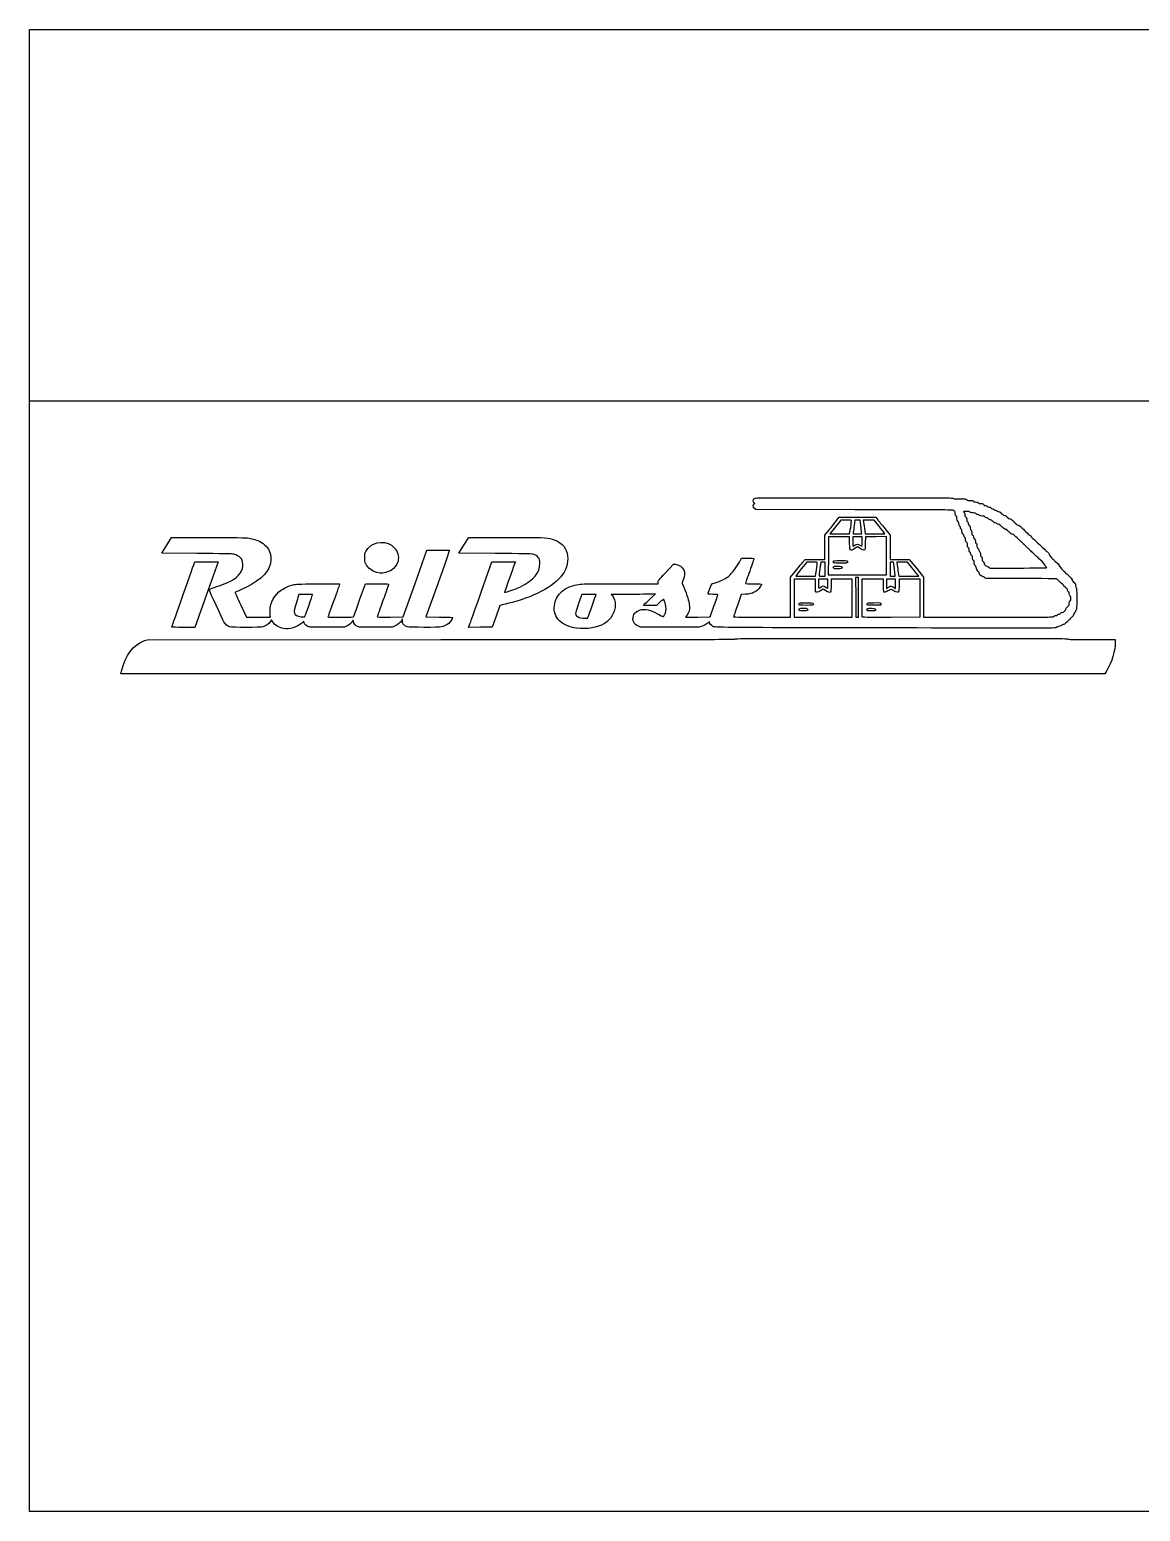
# Model space of a CAD drawing. Extents: x -1 to 1702, y -1 to 1135.
# Drawn here: x -1 to 850, y -1 to 1135 of the extents above; entities that cross this region are included whole.
import ezdxf

# ---------------------------------------------------------------- set-up
doc = ezdxf.new("R2010")
doc.units = 0
doc.layers.get('0').update_dxf_attribs({"linetype": 'CONTINUOUS'})

msp = doc.modelspace()

# ---------------------------------------------------------------- linework, layer by layer
at = {"color": 7}
for points in [[(-1.300459, 1135.300309), (1702.300343, 1135.300309), (1702.300343, -1.300509), (-1.300459, -1.300509)], [(-1.300459, 850.558845), (1702.300343, 850.558845), (1702.300343, -1.300506), (-1.300459, -1.300506)], [(631.561205, 739.943145)], [(264.867472, 718.873733)], [(615.304527, 722.185845)], [(615.499145, 726.40317)], [(662.507239, 716.131935)], [(605.786278, 707.770223)], [(634.425064, 699.856913), (634.425064, 715.080608), (633.294589, 715.080683), (632.164122, 715.08075), (632.244942, 699.856981), (632.325762, 684.633219), (633.375417, 684.633219), (634.425064, 684.633219)], [(658.376006, 708.195293)], [(588.883723, 694.154454)], [(641.042097, 694.147359)], [(212.711176, 693.224806)], [(588.965001, 689.818321)], [(641.132532, 689.656216)], [(107.775627, 677.064767)], [(193.390074, 675.883982)]]:
    msp.add_lwpolyline(points, close=True, dxfattribs=at)
for points in [[(554.266334, 771.469259), (554.898682, 771.807689), (554.266334, 772.250609)], [(631.238975, 767.005214), (555.593452, 767.082344), (554.613712, 768.032309)], [(592.757991, 728.118728), (593.539401, 728.94774), (601.01948, 728.94774), (608.49956, 728.94774), (608.49956, 738.248025), (608.49956, 747.548317), (611.997605, 751.889062)], [(624.947757, 759.093674), (620.896715, 759.093674), (616.651805, 753.823507), (612.406865, 748.55334), (619.723077, 748.472602)], [(617.49668, 758.716852), (619.497732, 761.203889), (633.539404, 761.203889), (647.581084, 761.203889), (649.101402, 759.319769)], [(628.341312, 753.451934), (628.341312, 753.452309)], [(636.042274, 754.860299), (635.503174, 759.118312), (633.532174, 759.030629), (631.561205, 758.942947), (631.05632, 755.023972)], [(649.879677, 754.571782), (646.327587, 758.942947), (642.144229, 759.027082), (637.960849, 759.111217), (638.129397, 758.072602)], [(638.835477, 752.788289), (639.373039, 748.5426), (647.018464, 748.5426), (654.663896, 748.5426), (654.047839, 749.371612)], [(654.581749, 752.522557), (658.541809, 747.609472), (658.541809, 738.27861), (658.541809, 728.94774), (665.891329, 728.94774), (673.240848, 728.94774), (678.703353, 722.176883), (684.165851, 715.406025), (684.165851, 700.019618), (684.165851, 684.633219), (733.984869, 684.633219)], [(127.024571, 733.449), (99.999515, 733.62036), (103.792707, 739.737585), (107.585899, 745.85481), (136.394764, 745.74633)], [(355.679735, 733.444935), (327.899301, 733.62036), (331.673293, 739.72491), (335.447293, 745.82946), (363.372702, 745.82346)], [(627.491502, 741.33975), (627.340767, 746.28165), (619.352097, 746.28165), (611.363428, 746.28165), (611.285165, 731.73624), (611.20691, 717.190823), (633.517789, 717.190823), (655.828676, 717.190823), (655.828676, 731.816527)], [(637.138197, 742.664137), (637.138197, 746.130922), (633.520684, 746.130922), (629.903172, 746.130922), (629.903172, 742.664137)], [(630.359585, 749.823802), (630.167705, 748.5426), (633.541669, 748.5426), (636.915634, 748.5426), (636.748504, 749.572447)], [(655.828676, 731.816527), (655.828676, 746.442232), (647.764639, 746.361945), (639.700602, 746.28165), (639.549874, 741.33975)], [(275.12661, 684.704476), (285.183487, 684.783946), (294.267959, 710.407988), (303.352431, 736.032037), (311.883944, 736.11219)], [(542.986815, 726.912893), (544.653795, 729.85212), (549.445342, 729.85212)], [(634.801887, 737.705992), (633.520684, 738.443707), (632.239482, 737.705992)], [(134.371331, 727.068165), (143.272316, 726.988245), (134.351501, 701.891753), (125.430686, 676.795262), (116.603157, 676.795262)], [(345.48206, 705.207818), (353.274042, 727.138988), (362.249187, 727.138988), (371.224332, 727.138988), (370.815529, 726.008513)], [(486.634629, 718.98561), (492.588451, 725.37294), (493.896968, 725.202878)], [(560.416799, 684.633219), (582.272601, 684.633219), (582.272601, 699.934591), (582.272601, 715.235963), (587.124591, 721.262835)], [(598.740785, 726.837525), (594.709761, 726.837525), (590.450653, 721.578143)], [(593.803423, 716.05518), (601.41527, 716.135715), (602.07182, 720.95907)], [(608.801023, 721.426298), (608.801023, 726.867615), (607.06763, 726.777203), (605.334238, 726.686798), (604.679593, 722.014178)], [(606.389345, 715.984988), (608.801023, 715.984988), (608.801023, 721.426298)], [(661.398619, 725.556323), (661.218019, 726.837525), (659.879899, 726.837525), (658.541809, 726.837525), (658.541809, 721.41126), (658.541809, 715.984988), (660.451046, 715.984988)], [(675.020448, 722.978865), (671.956751, 726.807413), (667.805928, 726.822488), (663.655136, 726.837563), (663.804446, 726.159278)], [(665.053301, 717.1155), (665.226911, 715.985025), (672.913278, 715.985025), (680.599623, 715.985025), (679.341873, 717.567683), (679.341873, 717.567653)], [(734.306289, 723.07473), (734.961752, 722.32653), (756.724403, 722.32128)], [(778.664003, 722.60217), (778.664003, 722.601968)], [(251.783025, 697.822066), (256.219905, 710.257261), (265.23279, 710.257261)], [(311.729684, 710.257261), (302.635859, 684.783946), (312.826724, 684.704626)], [(364.29779, 707.766608), (362.827182, 703.617931), (363.647712, 703.808551)], [(452.10964, 710.257261), (480.680806, 710.257261), (480.680806, 711.427771)], [(520.378598, 706.529918), (521.80803, 710.188328), (524.532165, 710.992583)], [(601.264535, 709.226813), (601.264535, 713.874773), (593.125138, 713.874773), (584.985733, 713.874773), (584.985733, 699.253996), (584.985733, 684.633219), (607.293725, 684.633219), (629.601717, 684.633219), (629.601717, 699.253996)], [(610.911238, 710.407988), (610.911238, 713.874773), (607.293725, 713.874773), (603.676213, 713.874773), (603.676213, 710.407988)], [(609.381268, 704.865353), (607.293725, 706.105546), (605.206183, 704.865353)], [(605.786278, 707.770223), (607.293725, 708.599236), (608.801173, 707.770223)], [(629.601717, 699.253996), (629.601717, 713.874773), (621.462312, 713.874773), (613.322915, 713.874773), (613.322915, 709.111718)], [(653.485069, 708.825331), (653.402411, 713.874773), (645.119577, 713.874773), (636.836742, 713.874773), (636.836742, 699.454973)], [(661.241681, 707.551951), (662.762239, 706.655393), (662.762239, 710.265083), (662.762239, 713.874773), (659.295461, 713.874773), (655.828676, 713.874773), (655.828676, 710.232676), (655.828676, 706.590578), (656.959151, 707.266328)], [(681.681708, 699.329363), (681.759963, 713.874773), (673.617671, 713.874773), (665.475379, 713.874773), (665.475379, 709.333066)], [(160.603773, 693.925779), (164.896975, 684.633219), (174.175188, 684.633219), (183.4534, 684.633219), (183.221567, 685.462231)], [(210.440769, 702.117856), (205.183472, 702.117856), (204.433374, 699.630818)], [(360.39854, 693.949141), (359.343432, 693.687774), (356.438517, 685.316829), (353.53361, 676.945884), (344.458805, 676.866099), (335.384008, 676.786322), (336.53705, 680.031429), (336.53705, 680.031549)], [(427.548603, 702.113956), (422.04697, 702.110206), (419.847521, 695.814849)], [(460.274897, 702.117338), (444.776462, 702.117338), (445.568935, 701.078341)], [(481.978044, 696.098633), (479.324266, 693.681144), (474.350184, 693.684894), (469.376109, 693.688644), (471.034134, 695.268946)], [(475.706754, 699.663113), (478.721349, 702.476978), (477.247329, 702.297166)], [(547.590517, 702.207196), (544.410937, 702.033983), (541.478797, 693.559696)], [(651.551906, 694.646229), (651.457519, 693.827731), (646.450879, 693.745269)], [(659.423006, 684.706651), (681.603446, 684.783946), (681.681708, 699.329363)], [(184.87006, 681.375781), (184.124665, 682.489501), (183.178345, 681.029079)], [(284.732249, 681.491446), (284.732249, 683.243964), (283.878547, 681.897811)], [(424.64377, 683.754624), (426.637683, 683.728974), (427.119325, 685.010176), (427.119325, 685.010041)], [(502.803556, 686.006034), (501.748748, 684.624579), (511.162058, 684.704266), (520.57539, 684.783946), (523.522763, 693.074079)], [(209.194667, 680.574894), (208.998992, 681.617919), (207.330789, 680.093274)], [(241.774298, 677.792064), (239.965538, 676.946004), (227.207656, 676.855419)], [(279.004522, 677.877617), (277.045035, 676.946004), (264.534472, 676.851932)], [(418.128003, 676.234689), (418.128003, 676.235207)], [(489.423129, 676.857624), (467.265872, 676.946004), (465.588039, 677.625159)], [(86.824198, 666.594362), (88.934412, 667.299309), (313.924559, 667.375869)], [(813.416527, 667.459622), (831.278001, 667.450022), (831.278001, 665.369762)], [(824.805127, 643.7101), (823.325077, 641.223055), (445.982237, 641.223055), (68.639385, 641.223055), (69.077047, 643.09918)]]:
    msp.add_lwpolyline(points, dxfattribs=at)
for points in [[(554.266334, 772.250609), (553.435394, 772.832624), (553.360844, 774.989564), (554.161522, 775.283841)], [(554.161522, 775.283841), (554.451674, 775.390484), (554.797567, 775.657541), (554.930152, 775.877298)], [(554.930152, 775.877298), (555.129292, 776.207366), (568.329689, 776.276853), (630.832002, 776.276853)], [(630.832002, 776.276853), (697.807915, 776.276853), (706.51267, 776.224953), (706.666292, 775.824663)], [(706.666292, 775.824663), (706.810757, 775.448178), (707.666717, 775.372476), (711.779072, 775.372476)], [(711.779072, 775.372476), (716.391857, 775.372476), (716.74324, 775.332651), (717.094885, 774.769559)], [(717.094885, 774.769559), (717.410335, 774.264426), (717.79789, 774.166641), (719.484467, 774.166641)], [(719.484467, 774.166641), (721.765337, 774.166641), (722.451189, 773.984961), (722.451189, 773.380739)], [(722.451189, 773.380739), (722.451189, 773.072609), (722.893397, 772.960806), (724.112169, 772.960806)], [(724.112169, 772.960806), (725.400092, 772.960806), (725.889092, 772.825386), (726.289367, 772.357881)], [(554.613712, 768.032309), (553.406849, 769.202489), (553.233599, 770.916561), (554.266334, 771.469259)], [(707.444575, 766.326929), (706.888322, 766.924011), (706.371977, 766.928609), (631.238975, 767.005214)], [(708.294355, 765.725782), (708.135002, 765.725782), (707.7526, 765.996299), (707.444575, 766.326929)], [(708.584057, 764.039534), (708.584057, 764.966969), (708.453677, 765.725782), (708.294355, 765.725782)], [(709.186975, 762.195614), (708.67471, 762.329579), (708.584057, 762.606809), (708.584057, 764.039534)], [(709.789892, 760.449749), (709.789892, 761.784419), (709.693637, 762.063119), (709.186975, 762.195614)], [(716.850467, 765.709964), (714.591632, 765.695039), (714.499202, 765.668564), (715.140797, 765.221009)], [(715.140797, 765.221009), (715.683032, 764.842762), (715.819082, 764.459879), (715.819082, 763.312004)], [(715.819082, 763.312004), (715.819082, 762.113084), (715.943432, 761.794664), (716.572727, 761.382337)], [(719.806757, 765.211424), (719.367895, 765.608579), (718.694282, 765.722174), (716.850467, 765.709964)], [(722.325992, 764.572852), (721.052057, 764.653972), (720.17788, 764.875552), (719.806757, 765.211424)], [(724.580484, 763.881367), (724.343837, 764.323522), (723.846639, 764.476019), (722.325992, 764.572852)], [(725.856047, 763.314104), (725.212974, 763.314104), (724.781349, 763.506052), (724.580484, 763.881367)], [(727.204569, 762.711187), (726.954504, 763.111589), (726.501564, 763.314104), (725.856047, 763.314104)], [(726.289367, 772.357881), (726.622689, 771.968616), (727.182474, 771.753509), (727.869077, 771.750846)], [(729.225977, 762.108269), (727.907604, 762.108269), (727.506362, 762.227939), (727.204569, 762.711187)], [(727.869077, 771.750846), (729.449357, 771.744846), (730.247649, 771.456231), (730.450202, 770.818041)], [(731.193504, 761.505352), (730.931357, 761.995177), (730.562312, 762.108269), (729.225977, 762.108269)], [(730.450202, 770.818041), (730.580972, 770.405961), (730.915472, 770.247666), (731.655407, 770.247666)], [(731.655407, 770.247666), (732.371072, 770.247666), (732.776799, 770.066046), (733.002264, 769.644749)], [(733.002264, 769.644749), (733.225164, 769.228266), (733.633457, 769.041831), (734.322714, 769.041831)], [(734.322714, 769.041831), (734.937632, 769.041831), (735.529847, 768.810494), (735.866124, 768.438914)], [(735.866124, 768.438914), (736.166229, 768.107309), (736.728722, 767.835996), (737.116127, 767.835996)], [(737.116127, 767.835996), (737.503532, 767.835996), (737.989937, 767.564684), (738.197041, 767.233079)], [(738.197041, 767.233079), (738.425791, 766.866786), (738.900046, 766.630154), (739.405411, 766.630154)], [(739.405411, 766.630154), (739.862934, 766.630154), (740.508601, 766.358841), (740.840206, 766.027237)], [(740.840206, 766.027237), (741.171811, 765.695632), (741.772591, 765.424319), (742.175251, 765.424319)], [(742.175251, 765.424319), (742.904296, 765.424319), (743.854801, 764.729737), (743.854801, 764.196952)], [(743.854801, 764.196952), (743.854801, 764.042992), (744.053521, 763.917022), (744.296379, 763.917022)], [(744.296379, 763.917022), (744.539266, 763.917022), (744.883171, 763.645709), (745.060636, 763.314104)], [(745.060636, 763.314104), (745.264696, 762.932797), (745.691829, 762.711187), (746.222701, 762.711187)], [(746.222701, 762.711187), (746.742361, 762.711187), (747.311754, 762.424102), (747.717429, 761.957534)], [(747.717429, 761.957534), (748.077826, 761.543032), (748.509241, 761.203889), (748.676161, 761.203889)], [(611.997605, 751.889062), (613.92152, 754.276477), (616.396107, 757.348979), (617.49668, 758.716852)], [(628.99964, 758.716852), (628.99964, 758.999572), (627.987162, 759.093674), (624.947757, 759.093674)], [(627.360725, 748.477852), (627.53753, 748.525327), (627.978777, 750.763687), (628.341312, 753.451934)], [(628.341312, 753.452309), (628.703847, 756.140549), (629.00009, 758.509597), (628.99964, 758.716852)], [(631.05632, 755.023972), (630.77864, 752.868539), (630.465125, 750.528457), (630.359585, 749.823802)], [(636.748504, 749.572447), (636.656584, 750.138862), (636.338787, 752.518394), (636.042274, 754.860299)], [(638.129397, 758.072602), (638.222097, 757.501357), (638.539834, 755.123414), (638.835477, 752.788289)], [(649.101402, 759.319769), (649.937562, 758.283502), (652.403704, 755.224762), (654.581749, 752.522557)], [(654.047839, 749.371612), (653.708996, 749.827567), (651.833314, 752.167649), (649.879677, 754.571782)], [(710.543545, 758.367749), (709.897517, 758.791049), (709.789892, 759.088334), (709.789892, 760.449749)], [(711.29719, 756.571042), (711.29719, 757.628144), (711.155027, 757.967099), (710.543545, 758.367749)], [(711.900115, 754.722517), (711.474362, 755.107814), (711.29719, 755.651002), (711.29719, 756.571042)], [(712.503032, 753.329834), (712.503032, 753.795704), (712.23172, 754.422412), (711.900115, 754.722517)], [(713.10595, 752.160112), (712.72264, 752.365252), (712.503032, 752.791312), (712.503032, 753.329834)], [(713.708867, 750.477082), (713.708867, 751.528904), (713.572127, 751.910617), (713.10595, 752.160112)], [(714.462512, 748.418272), (713.873162, 748.964474), (713.708867, 749.413267), (713.708867, 750.477082)], [(716.572727, 761.382337), (717.201032, 760.970654), (717.32638, 760.651064), (717.32638, 759.460702)], [(717.32638, 759.460702), (717.32638, 758.359349), (717.464237, 757.946774), (717.929297, 757.656337)], [(717.929297, 757.656337), (718.283635, 757.435042), (718.532215, 756.953324), (718.532215, 756.487919)], [(718.532215, 756.487919), (718.532215, 756.030464), (718.8505, 755.401049), (719.285867, 754.997572)], [(719.285867, 754.997572), (719.875217, 754.451369), (720.039512, 754.002577), (720.039512, 752.938762)], [(720.039512, 752.938762), (720.039512, 751.886932), (720.176252, 751.505219), (720.642429, 751.255732)], [(720.642429, 751.255732), (721.129982, 750.994807), (721.245347, 750.624532), (721.245347, 749.320799)], [(732.560687, 760.902427), (731.824704, 760.902427), (731.420867, 761.080522), (731.193504, 761.505352)], [(733.605182, 760.622504), (733.605182, 760.776464), (733.135149, 760.902427), (732.560687, 760.902427)], [(735.285062, 759.395137), (734.555717, 759.395137), (733.605182, 760.089622), (733.605182, 760.622504)], [(737.187752, 758.189294), (736.455182, 758.944154), (735.743582, 759.395137), (735.285062, 759.395137)], [(739.225111, 756.983459), (738.609466, 756.983459), (738.018579, 757.333177), (737.187752, 758.189294)], [(740.468776, 756.380542), (740.234034, 756.756457), (739.765771, 756.983459), (739.225111, 756.983459)], [(741.877561, 755.777624), (741.171811, 755.777624), (740.726221, 755.968319), (740.468776, 756.380542)], [(743.101149, 755.174699), (742.958859, 755.622982), (742.645044, 755.777624), (741.877561, 755.777624)], [(743.555934, 754.571782), (743.411049, 754.571782), (743.206389, 754.843094), (743.101149, 755.174699)], [(745.195389, 753.215219), (744.438549, 753.961327), (743.700811, 754.571782), (743.555934, 754.571782)], [(747.474061, 751.858649), (746.809104, 751.858649), (746.209104, 752.215859), (745.195389, 753.215219)], [(748.376686, 751.406459), (748.376686, 751.707727), (748.075411, 751.858649), (747.474061, 751.858649)], [(748.654366, 750.954269), (748.501644, 750.954269), (748.376686, 751.157759), (748.376686, 751.406459)], [(750.288579, 749.597707), (749.542464, 750.343814), (748.807051, 750.954269), (748.654366, 750.954269)], [(748.676161, 761.203889), (748.843044, 761.203889), (748.979611, 761.000407), (748.979611, 760.751699)], [(748.979611, 760.751699), (748.979611, 760.440562), (749.291769, 760.299509), (749.980366, 760.299509)], [(749.980366, 760.299509), (750.672129, 760.299509), (751.183404, 760.066807), (751.636404, 759.545864)], [(751.636404, 759.545864), (751.996779, 759.131354), (752.428179, 758.792212), (752.595129, 758.792212)], [(752.595129, 758.792212), (752.762004, 758.792212), (752.898579, 758.576032), (752.898579, 758.311807)], [(752.898579, 758.311807), (752.898579, 758.047574), (753.165429, 757.761614), (753.491529, 757.676339)], [(753.491529, 757.676339), (753.817629, 757.591057), (754.165929, 757.264612), (754.265454, 756.950909)], [(754.265454, 756.950909), (754.365054, 756.637207), (754.636104, 756.380542), (754.867779, 756.380542)], [(754.867779, 756.380542), (755.099454, 756.380542), (755.434254, 756.109229), (755.611704, 755.777624)], [(755.611704, 755.777624), (755.815778, 755.396309), (756.242903, 755.174699), (756.773753, 755.174699)], [(756.773753, 755.174699), (757.293428, 755.174699), (757.862828, 754.887614), (758.268503, 754.421054)], [(758.268503, 754.421054), (758.628878, 754.006544), (759.060353, 753.667409), (759.227228, 753.667409)], [(759.227228, 753.667409), (759.394103, 753.667409), (759.530678, 753.463919), (759.530678, 753.215219)], [(759.530678, 753.215219), (759.530678, 752.966512), (759.652628, 752.763029), (759.801578, 752.763029)], [(759.801578, 752.763029), (759.950528, 752.763029), (761.249153, 751.609949), (762.687278, 750.200624)], [(762.687278, 750.200624), (764.125478, 748.791299), (765.359528, 747.63822), (765.429653, 747.63822)], [(136.394764, 745.74633), (164.301235, 745.641247), (165.293328, 745.618095), (168.067488, 745.00701)], [(168.067488, 745.00701), (173.829663, 743.737732), (177.283337, 742.035135), (179.978282, 739.135207)], [(179.978282, 739.135207), (182.786485, 736.11342), (183.96424, 732.5427), (183.665815, 727.95537)], [(256.471883, 735.00993), (259.789665, 741.765787), (269.73354, 744.208492), (276.09645, 739.83069)], [(276.09645, 739.83069), (279.526642, 737.470657), (281.440004, 734.124352), (281.451577, 730.465088)], [(363.372702, 745.82346), (392.516464, 745.81746), (394.679044, 745.736362), (399.437524, 744.473392)], [(399.437524, 744.473392), (405.496368, 742.865287), (409.648278, 738.9726), (410.880528, 733.744852)], [(619.723077, 748.472602), (623.747015, 748.428202), (627.18395, 748.430752), (627.360725, 748.477852)], [(628.177077, 736.064212), (627.71108, 736.354905), (627.62282, 737.033955), (627.491502, 741.33975)], [(629.903172, 742.664137), (629.903172, 740.757412), (630.004917, 739.198057), (630.129267, 739.198905)], [(630.129267, 739.198905), (630.253625, 739.199655), (630.897987, 739.534657), (631.561205, 739.943145)], [(631.561205, 739.943145), (633.080614, 740.87898), (633.960754, 740.87898), (635.480172, 739.943145)], [(639.549874, 741.33975), (639.351454, 734.833912), (639.539599, 734.977972), (634.801887, 737.705992)], [(635.480172, 739.943145), (636.143382, 739.534657), (636.787752, 739.199752), (636.912102, 739.198905)], [(636.912102, 739.198905), (637.036459, 739.198155), (637.138197, 740.757412), (637.138197, 742.664137)], [(715.216165, 746.935972), (715.216165, 747.38484), (714.894085, 748.018297), (714.462512, 748.418272)], [(715.819082, 745.82946), (715.453472, 746.025127), (715.216165, 746.460667), (715.216165, 746.935972)], [(716.422, 744.017047), (716.422, 745.19826), (716.29714, 745.57362), (715.819082, 745.82946)], [(717.175652, 742.0335), (716.54005, 742.44996), (716.422, 742.760647), (716.422, 744.017047)], [(717.929297, 739.93665), (717.929297, 741.313905), (717.823157, 741.609247), (717.175652, 742.0335)], [(718.532215, 738.142252), (718.028867, 738.302002), (717.929297, 738.598365), (717.929297, 739.93665)], [(721.245347, 749.320799), (721.245347, 747.96207), (721.340162, 747.683745), (721.848272, 747.550875)], [(721.848272, 747.550875), (722.310077, 747.430102), (722.451189, 747.13968), (722.451189, 746.309872)], [(722.451189, 746.309872), (722.451189, 745.714042), (722.577167, 745.226542), (722.731119, 745.226542)], [(722.731119, 745.226542), (723.437439, 745.226542), (723.958487, 744.208537), (723.958487, 742.828492)], [(723.958487, 742.828492), (723.958487, 741.631425), (724.063847, 741.350332), (724.561404, 741.220222)], [(724.561404, 741.220222), (725.075147, 741.085875), (725.164322, 740.809035), (725.164322, 739.348087)], [(725.164322, 739.348087), (725.164322, 737.894272), (725.254847, 737.60994), (725.759822, 737.477895)], [(752.553054, 748.241137), (751.878954, 748.241137), (751.295754, 748.590525), (750.288579, 749.597707)], [(753.652254, 747.63822), (753.516654, 748.065307), (753.196104, 748.241137), (752.553054, 748.241137)], [(754.143354, 747.035302), (753.978504, 747.035302), (753.757479, 747.306615), (753.652254, 747.63822)], [(756.959753, 744.472897), (755.575554, 745.882222), (754.308204, 747.035302), (754.143354, 747.035302)], [(759.784703, 741.910492), (759.615128, 741.910492), (758.343878, 743.063572), (756.959753, 744.472897)], [(760.284353, 741.307575), (760.179128, 741.63918), (759.954203, 741.910492), (759.784703, 741.910492)], [(760.786178, 740.704657), (760.615403, 740.704657), (760.389578, 740.97597), (760.284353, 741.307575)], [(763.008503, 738.74517), (761.957003, 739.82289), (760.956953, 740.704657), (760.786178, 740.704657)], [(765.429653, 747.63822), (765.499403, 747.63822), (766.699853, 746.48514), (768.096578, 745.075815)], [(768.096578, 745.075815), (769.493228, 743.66649), (770.773478, 742.51341), (770.941478, 742.51341)], [(770.941478, 742.51341), (771.109478, 742.51341), (771.333053, 742.242097), (771.438353, 741.910492)], [(771.438353, 741.910492), (771.543578, 741.578887), (771.768428, 741.307575), (771.938003, 741.307575)], [(771.938003, 741.307575), (772.107503, 741.307575), (773.378753, 740.154495), (774.762878, 738.74517)], [(155.259056, 732.936052), (154.420803, 733.172805), (145.755716, 733.33023), (127.024571, 733.449)], [(162.241788, 725.504273), (161.87419, 729.440835), (159.793443, 731.65539), (155.259056, 732.936052)], [(183.665815, 727.95537), (183.157157, 720.136538), (177.139007, 713.696963), (164.449975, 707.393948)], [(255.641423, 730.30431), (255.641423, 732.984022), (255.733673, 733.50675), (256.471883, 735.00993)], [(256.500098, 725.541015), (255.729998, 727.109333), (255.641423, 727.600673), (255.641423, 730.30431)], [(281.451577, 730.465088), (281.459152, 728.057895), (281.257807, 727.145498), (280.292917, 725.215463)], [(320.619478, 735.961462), (320.731693, 735.834472), (316.731283, 724.267583), (311.729684, 710.257261)], [(311.883944, 736.11219), (316.576273, 736.15629), (320.507263, 736.088415), (320.619478, 735.961462)], [(384.773029, 732.908752), (383.820934, 733.170382), (375.826294, 733.31772), (355.679735, 733.444935)], [(390.042874, 725.933145), (390.045874, 729.82983), (388.492376, 731.886712), (384.773029, 732.908752)], [(410.880528, 733.744852), (412.117203, 728.498408), (410.802506, 722.24874), (407.431526, 717.3492)], [(549.445342, 729.85212), (552.080699, 729.85212), (554.236882, 729.762248), (554.236882, 729.65241)], [(554.236882, 729.65241), (554.236882, 729.542565), (552.744659, 725.211473), (550.920832, 720.027758)], [(587.124591, 721.262835), (589.793196, 724.577618), (592.328196, 727.662773), (592.757991, 728.118728)], [(615.499145, 726.40317), (614.957428, 726.782603), (614.88845, 726.985973), (615.141222, 727.458278)], [(615.141222, 727.458278), (615.430985, 727.999718), (615.81152, 728.04336), (620.24243, 728.04336)], [(620.24243, 728.04336), (622.87589, 728.04336), (625.245087, 727.961025), (625.507355, 727.860383)], [(625.507355, 727.860383), (626.169327, 727.606358), (626.10455, 726.62169), (625.401087, 726.245213)], [(632.239482, 737.705992), (628.920267, 735.794782), (628.731372, 735.71844), (628.177077, 736.064212)], [(719.135132, 736.639297), (719.135132, 737.686132), (719.013437, 737.989522), (718.532215, 738.142252)], [(719.921042, 734.374005), (719.366417, 734.374005), (719.135132, 735.04068), (719.135132, 736.639297)], [(720.340975, 733.491165), (720.340975, 734.044807), (720.184397, 734.374005), (719.921042, 734.374005)], [(721.568334, 731.660872), (720.995409, 731.660872), (720.340975, 732.63678), (720.340975, 733.491165)], [(721.848272, 729.974625), (721.848272, 730.90206), (721.722287, 731.660872), (721.568334, 731.660872)], [(722.451189, 728.130713), (721.938917, 728.26467), (721.848272, 728.541908), (721.848272, 729.974625)], [(723.054107, 726.498915), (723.054107, 727.71951), (722.950404, 728.00016), (722.451189, 728.130713)], [(725.759822, 737.477895), (726.158657, 737.373592), (726.422672, 736.959817), (726.559322, 736.224915)], [(726.559322, 736.224915), (726.671529, 735.62142), (727.014017, 734.950395), (727.320392, 734.733742)], [(727.320392, 734.733742), (727.727357, 734.445967), (727.877454, 733.957822), (727.877454, 732.922132)], [(727.877454, 732.922132), (727.877454, 731.830927), (728.016309, 731.41773), (728.480372, 731.127915)], [(728.480372, 731.127915), (728.949384, 730.83501), (729.083289, 730.42491), (729.083289, 729.281318)], [(729.083289, 729.281318), (729.083289, 728.045895), (729.203574, 727.732425), (729.836942, 727.317435)], [(765.240128, 736.785682), (765.064253, 736.785682), (764.060003, 737.66745), (763.008503, 738.74517)], [(765.559853, 736.324035), (765.559853, 736.57794), (765.416003, 736.785682), (765.240128, 736.785682)], [(766.030178, 735.6819), (765.771503, 735.78117), (765.559853, 736.070122), (765.559853, 736.324035)], [(769.075403, 732.978225), (767.659178, 734.36598), (766.288928, 735.582637), (766.030178, 735.6819)], [(771.921053, 730.455038), (771.772103, 730.455038), (770.491553, 731.59047), (769.075403, 732.978225)], [(772.191953, 730.002848), (772.191953, 730.251555), (772.070078, 730.455038), (771.921053, 730.455038)], [(772.454978, 729.550658), (772.310303, 729.550658), (772.191953, 729.754148), (772.191953, 730.002848)], [(777.485378, 724.311233), (777.291953, 725.08182), (773.001428, 729.550658), (772.454978, 729.550658)], [(774.762878, 738.74517), (776.147078, 737.335845), (777.414428, 736.182765), (777.579353, 736.182765)], [(777.579353, 736.182765), (777.744203, 736.182765), (777.965228, 735.911452), (778.070453, 735.579847)], [(778.070453, 735.579847), (778.175678, 735.248242), (778.406228, 734.97693), (778.582703, 734.97693)], [(778.582703, 734.97693), (779.123978, 734.97693), (780.934328, 732.86067), (780.934328, 732.227977)], [(780.934328, 732.227977), (780.934328, 731.62782), (783.665828, 728.646278), (784.215653, 728.646278)], [(784.215653, 728.646278), (784.378178, 728.646278), (784.597328, 728.374965), (784.702553, 728.04336)], [(784.702553, 728.04336), (784.807778, 727.711755), (785.026328, 727.440443), (785.188178, 727.440443)], [(785.188178, 727.440443), (785.762828, 727.440443), (788.772203, 724.12257), (788.772203, 723.489)], [(107.775627, 677.064774), (107.775627, 677.365607), (125.203399, 726.881153), (125.366794, 727.04454)], [(125.366794, 727.04454), (125.423719, 727.101465), (129.475796, 727.112115), (134.371331, 727.068165)], [(153.291011, 712.536496), (159.403165, 715.74834), (162.705978, 720.533415), (162.241788, 725.504273)], [(264.867472, 718.873733), (261.227573, 719.852558), (258.0501, 722.384423), (256.500098, 725.541015)], [(280.292917, 725.215463), (277.734255, 720.097448), (270.846705, 717.265823), (264.867472, 718.873733)], [(370.815529, 726.008513), (369.900027, 723.47676), (365.671715, 711.642541), (364.29779, 707.766608)], [(407.431526, 717.3492), (401.174771, 708.255308), (384.460512, 699.450496), (365.07116, 695.034429)], [(375.136797, 707.993213), (385.192002, 712.928138), (390.036574, 718.758735), (390.042874, 725.933145)], [(480.680806, 711.427771), (480.680806, 712.532363), (481.016124, 712.958003), (486.634629, 718.98561)], [(493.896968, 725.202878), (496.640243, 724.846343), (499.228036, 723.163343), (500.317958, 721.02687)], [(500.317958, 721.02687), (501.234518, 719.230313), (501.036848, 715.559093), (499.898843, 713.241811)], [(530.376135, 713.307961), (532.96335, 714.561075), (533.894467, 715.214565), (535.829655, 717.135428)], [(535.829655, 717.135428), (538.446532, 719.732933), (540.525367, 722.572815), (542.986815, 726.912893)], [(550.920832, 720.027758), (549.097004, 714.844035), (547.604782, 710.525063), (547.604782, 710.430038)], [(590.450653, 721.578143), (588.108163, 718.685483), (586.191576, 716.241338), (586.191576, 716.146703)], [(586.191576, 716.146703), (586.191576, 716.052068), (589.616901, 716.010878), (593.803423, 716.05518)], [(602.750098, 726.309968), (602.769673, 726.787185), (602.387173, 726.837525), (598.740785, 726.837525)], [(602.07182, 720.95907), (602.432908, 723.61191), (602.738135, 726.019815), (602.750098, 726.309968)], [(604.679593, 722.014178), (603.738373, 715.296), (603.542968, 715.984988), (606.389345, 715.984988)], [(615.304527, 722.185845), (614.94356, 722.546828), (614.9066, 722.79945), (615.14861, 723.251663)], [(615.14861, 723.251663), (615.435507, 723.787748), (615.742002, 723.836145), (618.356712, 723.758288)], [(618.260907, 721.712715), (616.40669, 721.712715), (615.657807, 721.832565), (615.304527, 722.185845)], [(620.494085, 725.933145), (617.065617, 725.933145), (616.031225, 726.03048), (615.499145, 726.40317)], [(621.58106, 723.12699), (622.164807, 722.172518), (621.0854, 721.712715), (618.260907, 721.712715)], [(618.356712, 723.758288), (620.76362, 723.686588), (621.303417, 723.580928), (621.58106, 723.12699)], [(625.401087, 726.245213), (625.0769, 726.0717), (622.898195, 725.933145), (620.494085, 725.933145)], [(660.451046, 715.984988), (661.501144, 715.984988), (662.426419, 716.051138), (662.507239, 716.131935)], [(662.507239, 716.131935), (662.631019, 716.255693), (662.233811, 719.632298), (661.398619, 725.556323)], [(663.804446, 726.159278), (663.886564, 725.78622), (664.162099, 723.85311), (664.416739, 721.86348)], [(664.416739, 721.86348), (664.671386, 719.87385), (664.957826, 717.737258), (665.053301, 717.1155)], [(679.341873, 717.567653), (678.650111, 718.438118), (676.705488, 720.873158), (675.020448, 722.978865)], [(723.807752, 724.369493), (723.195939, 724.901453), (723.054107, 725.302223), (723.054107, 726.498915)], [(724.561404, 722.836373), (724.561404, 723.397005), (724.289094, 723.950985), (723.807752, 724.369493)], [(725.164322, 721.192058), (724.832717, 721.613625), (724.561404, 722.353568), (724.561404, 722.836373)], [(725.767239, 720.024645), (725.767239, 720.245153), (725.495927, 720.77049), (725.164322, 721.192058)], [(726.370157, 719.301045), (726.038552, 719.47851), (725.767239, 719.80413), (725.767239, 720.024645)], [(726.977687, 718.310693), (726.974687, 718.677915), (726.701762, 719.123573), (726.370157, 719.301045)], [(730.177202, 715.554893), (727.332534, 716.917598), (726.985254, 717.216705), (726.977687, 718.310693)], [(729.836942, 727.317435), (730.298807, 727.01481), (730.590587, 726.539835), (730.590587, 726.09063)], [(730.590587, 726.09063), (730.590587, 725.13354), (731.918394, 723.82293), (732.888039, 723.82293)], [(732.888039, 723.82293), (733.323137, 723.82293), (733.932384, 723.501518), (734.306289, 723.07473)], [(756.724403, 722.32128), (770.147453, 722.31828), (778.554878, 722.42556), (778.664003, 722.60217)], [(778.264253, 723.196935), (777.947078, 723.366683), (777.596603, 723.868118), (777.485378, 724.311233)], [(778.664003, 722.601968), (778.761353, 722.759453), (778.581503, 723.027188), (778.264253, 723.196935)], [(788.772203, 723.489), (788.772203, 722.884883), (791.867527, 719.6025), (792.437152, 719.6025)], [(792.437152, 719.6025), (792.576877, 719.6025), (792.691177, 719.399018), (792.691177, 719.15031)], [(792.691177, 719.15031), (792.691177, 718.90161), (792.807577, 718.69812), (792.949777, 718.69812)], [(792.949777, 718.69812), (793.541752, 718.69812), (798.117502, 713.93238), (798.117502, 713.315881)], [(136.316209, 705.818393), (136.287259, 705.946958), (138.027071, 706.641233), (140.182504, 707.361218)], [(147.597183, 681.122311), (146.837651, 682.455354), (136.462841, 705.167678), (136.316209, 705.818393)], [(140.182504, 707.361218), (145.480848, 709.131053), (150.827268, 711.241838), (153.291011, 712.536496)], [(164.449975, 707.393948), (162.377448, 706.364461), (159.699895, 705.129241), (158.499873, 704.649016)], [(183.038665, 689.305839), (183.150745, 696.209326), (186.174505, 701.704658), (191.97547, 705.547418)], [(191.97547, 705.547418), (194.838309, 707.443861), (197.223459, 708.499636), (200.704517, 709.411298)], [(200.704517, 709.411298), (203.072387, 710.031421), (203.959689, 710.067053), (219.843129, 710.179891)], [(219.843129, 710.179891), (229.003726, 710.244991), (236.498753, 710.208766), (236.498753, 710.099521)], [(236.498753, 710.099521), (236.498753, 709.990238), (234.463906, 704.268916), (231.976868, 697.385461)], [(265.23279, 710.257261), (273.693952, 710.257261), (274.233075, 710.224936), (274.0398, 709.729711)], [(274.0398, 709.729711), (273.926565, 709.439551), (271.949242, 703.899713), (269.645752, 697.418956)], [(336.53705, 680.031549), (337.17122, 681.816354), (341.196478, 693.145674), (345.48206, 705.207818)], [(363.647712, 703.808551), (366.403475, 704.448758), (372.264282, 706.583438), (375.136797, 707.993213)], [(401.085904, 693.308956), (402.416509, 702.714406), (409.376786, 708.534143), (420.983966, 709.946446)], [(420.983966, 709.946446), (422.572593, 710.139743), (434.341353, 710.257261), (452.10964, 710.257261)], [(499.898843, 713.241811), (499.442881, 712.313371), (499.069831, 711.446926), (499.069831, 711.316388)], [(499.069831, 711.316388), (499.069831, 711.185843), (500.009746, 708.621886), (501.158551, 705.618706)], [(501.158551, 705.618706), (503.786191, 698.749411), (504.477406, 696.297481), (504.701573, 693.050094)], [(518.95764, 702.494686), (518.95314, 702.701933), (519.592425, 704.517796), (520.378598, 706.529918)], [(524.532165, 710.992583), (526.030418, 711.434926), (528.660232, 712.476841), (530.376135, 713.307961)], [(558.774719, 707.605366), (556.497074, 704.081393), (553.253129, 702.515678), (547.590517, 702.207196)], [(547.604782, 710.430038), (547.604782, 710.335013), (550.385744, 710.257261), (553.784692, 710.257261)], [(553.784692, 710.257261), (558.760372, 710.257261), (559.964609, 710.178256), (559.964609, 709.851811)], [(559.964609, 709.851811), (559.964609, 709.628813), (559.429162, 708.617911), (558.774719, 707.605366)], [(601.447528, 704.102003), (601.34687, 704.364263), (601.264535, 706.670431), (601.264535, 709.226813)], [(605.206183, 704.865353), (603.011135, 703.561313), (601.753055, 703.305803), (601.447528, 704.102003)], [(603.676213, 710.407988), (603.676213, 708.298981), (603.794203, 706.941211), (603.977525, 706.941211)], [(603.977525, 706.941211), (604.143238, 706.941211), (604.957175, 707.314268), (605.786278, 707.770223)], [(608.801173, 707.770223), (609.630275, 707.314268), (610.44422, 706.941211), (610.609925, 706.941211)], [(613.322915, 709.111718), (613.322915, 702.892576), (613.102183, 702.654796), (609.381268, 704.865353)], [(610.609925, 706.941211), (610.793248, 706.941211), (610.911238, 708.298981), (610.911238, 710.407988)], [(654.253219, 703.678606), (653.575211, 703.774823), (653.566826, 703.830893), (653.485069, 708.825331)], [(656.966351, 704.733713), (655.818304, 704.081243), (654.641351, 703.623533), (654.253219, 703.678606)], [(656.959151, 707.266328), (657.580909, 707.637991), (658.218499, 708.056018), (658.376006, 708.195293)], [(659.171441, 705.970366), (659.073859, 705.924016), (658.081571, 705.367531), (656.966351, 704.733713)], [(658.376006, 708.195293), (658.886711, 708.646838), (659.690944, 708.466291), (661.241681, 707.551951)], [(661.427591, 704.839898), (660.284306, 705.507998), (659.269024, 706.016716), (659.171441, 705.970366)], [(665.163304, 704.208256), (664.694569, 703.332383), (663.727511, 703.495891), (661.427591, 704.839898)], [(665.475379, 709.333066), (665.475379, 706.778843), (665.338811, 704.536186), (665.163304, 704.208256)], [(731.298204, 714.639653), (731.200412, 714.894533), (730.695947, 715.306395), (730.177202, 715.554893)], [(759.048728, 714.176235), (734.520774, 714.176235), (731.456409, 714.227385), (731.298204, 714.639653)], [(786.812753, 713.573318), (786.623228, 714.170445), (786.356678, 714.176235), (759.048728, 714.176235)], [(787.415678, 712.970393), (787.189328, 712.970393), (786.917978, 713.241706), (786.812753, 713.573318)], [(788.018603, 712.367476), (787.913378, 712.699081), (787.642028, 712.970393), (787.415678, 712.970393)], [(788.498378, 711.764558), (788.339753, 711.764558), (788.123828, 712.035871), (788.018603, 712.367476)], [(790.698653, 709.805071), (789.647078, 710.882791), (788.657003, 711.764558), (788.498378, 711.764558)], [(792.932002, 707.845591), (792.755152, 707.845591), (791.750152, 708.727358), (790.698653, 709.805071)], [(793.444852, 707.242666), (793.339627, 707.574271), (793.108852, 707.845591), (792.932002, 707.845591)], [(794.068102, 706.639748), (793.830577, 706.639748), (793.550077, 706.911061), (793.444852, 707.242666)], [(794.499952, 705.756908), (794.499952, 706.322228), (794.344627, 706.639748), (794.068102, 706.639748)], [(795.727327, 703.926616), (795.154402, 703.926616), (794.499952, 704.902523), (794.499952, 705.756908)], [(798.117502, 713.315881), (798.117502, 712.753831), (798.678202, 712.085948), (800.378977, 710.622196)], [(800.378977, 710.622196), (800.664727, 710.376233), (800.830627, 709.696201), (800.830627, 708.770333)], [(800.830627, 708.770333), (800.830627, 707.747843), (800.966827, 707.254913), (801.282802, 707.133653)], [(801.282802, 707.133653), (801.669277, 706.985363), (801.734977, 705.780713), (801.734977, 698.848178)], [(156.314291, 703.497113), (156.312041, 703.343791), (158.242518, 699.036691), (160.603773, 693.925779)], [(158.499873, 704.649016), (157.299843, 704.168798), (156.316331, 703.650436), (156.314291, 703.497113)], [(202.606374, 693.563439), (201.305784, 689.239381), (201.249527, 688.026774), (202.292019, 686.787834)], [(204.433374, 699.630818), (204.020814, 698.262946), (203.198664, 695.532624), (202.606374, 693.563439)], [(215.694346, 701.891768), (215.696596, 702.016118), (213.332281, 702.117856), (210.440769, 702.117856)], [(212.711176, 693.224806), (214.349874, 697.867283), (215.692299, 701.767411), (215.694346, 701.891768)], [(231.976868, 697.385461), (229.489823, 690.502006), (227.454976, 684.816796), (227.454976, 684.751659)], [(247.348725, 685.010041), (247.347225, 685.217296), (249.34275, 690.982704), (251.783025, 697.822066)], [(269.645752, 697.418956), (267.34227, 690.938191), (265.370325, 685.408336), (265.263667, 685.130379)], [(365.07116, 695.034429), (363.08153, 694.581279), (360.978845, 694.092894), (360.39854, 693.949141)], [(419.847521, 695.814849), (418.637831, 692.352399), (417.569126, 689.032809), (417.472593, 688.437976)], [(427.119325, 685.010041), (427.79176, 686.798754), (433.050235, 701.866741), (433.050235, 702.004876)], [(433.050235, 702.004876), (433.050235, 702.066976), (430.5745, 702.116108), (427.548603, 702.113956)], [(447.810917, 694.128669), (447.816917, 688.462299), (444.52369, 682.782714), (439.44241, 679.695999)], [(445.568935, 701.078341), (446.750567, 699.529178), (447.80869, 696.249151), (447.810917, 694.128669)], [(477.247329, 702.297166), (476.436646, 702.198256), (468.799052, 702.117338), (460.274897, 702.117338)], [(471.034134, 695.268946), (471.946044, 696.138106), (474.048729, 698.115481), (475.706754, 699.663113)], [(484.901476, 698.349481), (484.753186, 698.441138), (483.437649, 697.428256), (481.978044, 696.098633)], [(485.999176, 695.553091), (485.543761, 696.999443), (485.049789, 698.257823), (484.901476, 698.349481)], [(485.957851, 687.264781), (487.117329, 689.612679), (487.129051, 691.964746), (485.999176, 695.553091)], [(522.734385, 702.117856), (519.925298, 702.117856), (518.96397, 702.213773), (518.95764, 702.494686)], [(526.48638, 701.741033), (526.498455, 702.023266), (525.55668, 702.117856), (522.734385, 702.117856)], [(523.522763, 693.074079), (525.143798, 697.633651), (526.477425, 701.533778), (526.48638, 701.741033)], [(541.478797, 693.559696), (539.86611, 688.898836), (538.549875, 684.983664), (538.553827, 684.859314)], [(588.883723, 694.154454), (588.596196, 694.500939), (588.574401, 694.769701), (588.804321, 695.134201)], [(588.804321, 695.134201), (589.079466, 695.570401), (589.786746, 695.636484), (594.180246, 695.636484)], [(594.180246, 693.676996), (590.076958, 693.676996), (589.215538, 693.754651), (588.883723, 694.154454)], [(594.180246, 695.636484), (598.573745, 695.636484), (599.281025, 695.570409), (599.55617, 695.134201)], [(599.476768, 694.154454), (599.144945, 693.754651), (598.283525, 693.676996), (594.180246, 693.676996)], [(599.55617, 695.134201), (599.78609, 694.769701), (599.764295, 694.500939), (599.476768, 694.154454)], [(636.836742, 699.454973), (636.836742, 691.524076), (636.928054, 684.943854), (637.039654, 684.832261)], [(641.042097, 694.147359), (640.749889, 694.499439), (640.726437, 694.769244), (640.956304, 695.134201)], [(640.956304, 695.134201), (641.224182, 695.559459), (641.961124, 695.649736), (645.762169, 695.722899)], [(646.450879, 693.745269), (642.152974, 693.674469), (641.387299, 693.731394), (641.042097, 694.147359)], [(645.762169, 695.722899), (651.242666, 695.828386), (651.678851, 695.747274), (651.551906, 694.646229)], [(794.648302, 692.631586), (795.893077, 693.731139), (796.002652, 693.943149), (796.004827, 695.257104)], [(796.007227, 702.761431), (796.007227, 703.402283), (795.881302, 703.926616), (795.727327, 703.926616)], [(796.004827, 695.257104), (796.004827, 696.358343), (796.145677, 696.772921), (796.610152, 697.063013)], [(796.610152, 700.829761), (796.243477, 701.295976), (796.007227, 702.052718), (796.007227, 702.761431)], [(797.213077, 698.751406), (797.213077, 699.606811), (797.003302, 700.329976), (796.610152, 700.829761)], [(796.610152, 697.063013), (797.063077, 697.345831), (797.213077, 697.766026), (797.213077, 698.751406)], [(801.734977, 698.848178), (801.734977, 692.005321), (801.664477, 690.677514), (801.282802, 690.360946)], [(183.221567, 685.462231), (183.094052, 685.918186), (183.011747, 687.647814), (183.038665, 689.305839)], [(202.292019, 686.787834), (203.338142, 685.544589), (206.236539, 684.646951), (208.871289, 684.750226)], [(208.871289, 684.750226), (209.721227, 684.783526), (209.768094, 684.886974), (212.711176, 693.224806)], [(227.454976, 684.751659), (227.454976, 684.686484), (231.931651, 684.633219), (237.403133, 684.633219)], [(237.403133, 684.633219), (245.162056, 684.633219), (247.350728, 684.716146), (247.348725, 685.010041)], [(247.049835, 681.804901), (247.049835, 682.596766), (247.031985, 682.589184), (246.184275, 681.437761)], [(265.263667, 685.130379), (265.08423, 684.662784), (265.82148, 684.630946), (275.12661, 684.704476)], [(312.826724, 684.704626), (320.679861, 684.643501), (323.016936, 684.539769), (323.014753, 684.252436)], [(323.014753, 684.252436), (323.008753, 683.502864), (321.203758, 680.753964), (320.142868, 679.879486)], [(404.988896, 681.917461), (401.792884, 685.076409), (400.468211, 688.942741), (401.085904, 693.308956)], [(417.472593, 688.437976), (416.994963, 685.494774), (419.559386, 683.820001), (424.64377, 683.754624)], [(465.588039, 677.625159), (462.110102, 679.032969), (460.689954, 681.958846), (461.706992, 685.621201)], [(461.706992, 685.621201), (462.417864, 688.180981), (465.539867, 690.303924), (469.002152, 690.581844)], [(469.002152, 690.581844), (472.150052, 690.834526), (476.498874, 689.410966), (481.713879, 686.420739)], [(481.713879, 686.420739), (483.612354, 685.332174), (484.458519, 684.993796), (484.726336, 685.216081)], [(484.726336, 685.216081), (484.931176, 685.386084), (485.485381, 686.308006), (485.957851, 687.264781)], [(504.701573, 693.050094), (504.914731, 689.962711), (504.418501, 688.121041), (502.803556, 686.006034)], [(538.553827, 684.859314), (538.557577, 684.734964), (548.396107, 684.633219), (560.416799, 684.633219)], [(588.965001, 689.818321), (588.488241, 690.295066), (588.508408, 690.524499), (589.076961, 691.093059)], [(595.175061, 689.818321), (594.684283, 689.327551), (589.455771, 689.327551), (588.965001, 689.818321)], [(589.076961, 691.093059), (589.432048, 691.448139), (590.181658, 691.566781), (592.070031, 691.566781)], [(592.070031, 691.566781), (593.958403, 691.566781), (594.708013, 691.448139), (595.063101, 691.093059)], [(595.063101, 691.093059), (595.631653, 690.524499), (595.651821, 690.295066), (595.175061, 689.818321)], [(637.039654, 684.832261), (637.151254, 684.720669), (647.223762, 684.664141), (659.423006, 684.706651)], [(641.132532, 689.656216), (640.545349, 689.893156), (640.689507, 690.907224), (641.361492, 691.266864)], [(644.307327, 689.480371), (642.768432, 689.493421), (641.339787, 689.572591), (641.132532, 689.656216)], [(641.361492, 691.266864), (641.696232, 691.446009), (643.064614, 691.551916), (644.419677, 691.503564)], [(647.294517, 689.949729), (647.137152, 689.539651), (646.633894, 689.460579), (644.307327, 689.480371)], [(644.419677, 691.503564), (646.988682, 691.411891), (647.706702, 691.023811), (647.294517, 689.949729)], [(733.984869, 684.633219), (783.477353, 684.633219), (783.806303, 684.636969), (784.180403, 685.236136)], [(784.180403, 685.236136), (784.431503, 685.638204), (784.883378, 685.839054), (785.536928, 685.839054)], [(785.536928, 685.839054), (786.190478, 685.839054), (786.642428, 686.039911), (786.893528, 686.441971)], [(786.893528, 686.441971), (787.132103, 686.824021), (787.596578, 687.044896), (788.161253, 687.044896)], [(788.161253, 687.044896), (788.743928, 687.044896), (789.164228, 687.253614), (789.375128, 687.647814)], [(789.375128, 687.647814), (789.590003, 688.049311), (790.006328, 688.250731), (790.621403, 688.250731)], [(790.621403, 688.250731), (791.710777, 688.250731), (793.294102, 689.748669), (793.294102, 690.779349)], [(793.294102, 690.779349), (793.294102, 691.178274), (793.824877, 691.904296), (794.648302, 692.631586)], [(796.330327, 682.824459), (796.176427, 682.824459), (795.164377, 681.942691), (794.081377, 680.864979)], [(796.610152, 683.276649), (796.610152, 683.027949), (796.484227, 682.824459), (796.330327, 682.824459)], [(796.852702, 683.728839), (796.719352, 683.728839), (796.610152, 683.525356), (796.610152, 683.276649)], [(799.323352, 686.448061), (799.323352, 685.817176), (797.425927, 683.728839), (796.852702, 683.728839)], [(800.076952, 687.824941), (799.662427, 687.440791), (799.323352, 686.821194), (799.323352, 686.448061)], [(800.830627, 689.254531), (800.830627, 688.852411), (800.491477, 688.209099), (800.076952, 687.824941)], [(801.282802, 690.360946), (801.034102, 690.154539), (800.830627, 689.656651), (800.830627, 689.254531)], [(116.603157, 676.795262), (111.616962, 676.795269), (107.775627, 676.912539), (107.775627, 677.064767)], [(151.993443, 677.118474), (150.505541, 677.531642), (148.712726, 679.164421), (147.597183, 681.122311)], [(177.822647, 677.219664), (176.056045, 676.687989), (153.856893, 676.601027), (151.993443, 677.118474)], [(183.178345, 681.029079), (182.118872, 679.394026), (179.970835, 677.866164), (177.822647, 677.219664)], [(193.390074, 675.883982), (189.567437, 676.611819), (186.913615, 678.322412), (184.87006, 681.375781)], [(207.330789, 680.093274), (203.709032, 676.783194), (197.892024, 675.026792), (193.390074, 675.883982)], [(212.833794, 677.234612), (210.905971, 677.795042), (209.468672, 679.114314), (209.194667, 680.574894)], [(227.207656, 676.855419), (216.358081, 676.778387), (214.208056, 676.835094), (212.833794, 677.234612)], [(246.184275, 681.437761), (244.852456, 679.628731), (243.746858, 678.714744), (241.774298, 677.792064)], [(250.907025, 677.086052), (248.74179, 677.722314), (247.049835, 679.792239), (247.049835, 681.804901)], [(264.534472, 676.851932), (256.130018, 676.788707), (251.65734, 676.865582), (250.907025, 677.086052)], [(283.878547, 681.897811), (282.761962, 680.137141), (281.407889, 679.020271), (279.004522, 677.877617)], [(285.869519, 678.601674), (284.814967, 679.656219), (284.732249, 679.866406), (284.732249, 681.491446)], [(288.205829, 677.131517), (287.538277, 677.316849), (286.502677, 677.968517), (285.869519, 678.601674)], [(314.542154, 677.114792), (312.680001, 676.685484), (289.760002, 676.700042), (288.205829, 677.131517)], [(320.142868, 679.879486), (318.772146, 678.749626), (316.264859, 677.511947), (314.542154, 677.114792)], [(418.128003, 676.235207), (412.578768, 676.940087), (408.037766, 678.903924), (404.988896, 681.917461)], [(439.44241, 679.695999), (434.215675, 676.520927), (426.165903, 675.213699), (418.128003, 676.234689)], [(512.92113, 677.103047), (511.98483, 676.869947), (504.896311, 676.795907), (489.423129, 676.857624)], [(518.77743, 680.140869), (517.239683, 678.787299), (514.981905, 677.616122), (512.92113, 677.103047)], [(520.17198, 680.612266), (520.17198, 681.351541), (520.140855, 681.341034), (518.77743, 680.140869)], [(522.694928, 677.462732), (521.396903, 678.173379), (520.17198, 679.702501), (520.17198, 680.612266)], [(539.013187, 676.710024), (525.344963, 676.919814), (523.534005, 677.003349), (522.694928, 677.462732)], [(785.342078, 676.339539), (783.952103, 676.092782), (556.987162, 676.434137), (539.013187, 676.710024)], [(786.970853, 677.103122), (786.592553, 676.775034), (785.859578, 676.431422), (785.342078, 676.339539)], [(788.657003, 677.699657), (788.094953, 677.699657), (787.358078, 677.438987), (786.970853, 677.103122)], [(789.978053, 678.302574), (789.755153, 677.885972), (789.346853, 677.699657), (788.657003, 677.699657)], [(791.206477, 678.905491), (790.609253, 678.905491), (790.190828, 678.700111), (789.978053, 678.302574)], [(794.081377, 680.864979), (792.533827, 679.325034), (791.918302, 678.905491), (791.206477, 678.905491)], [(69.077047, 643.09918), (71.943352, 655.385942), (78.244775, 663.728289), (86.824198, 666.594362)], [(313.924559, 667.375869), (513.078825, 667.443669), (538.988617, 667.504224), (539.558557, 667.903427)], [(539.558557, 667.903427), (540.127687, 668.302037), (554.961802, 668.354417), (667.293596, 668.354417)], [(667.293596, 668.354417), (778.573253, 668.354417), (794.457502, 668.299367), (794.969902, 667.911812)], [(794.969902, 667.911812), (795.468802, 667.534472), (798.188752, 667.467797), (813.416527, 667.459622)], [(831.278001, 665.369762), (831.278001, 659.08249), (828.579426, 650.05234), (824.805127, 643.7101)]]:
    msp.add_open_spline(points, degree=3, dxfattribs=at)

doc.saveas('drawing.dxf')
